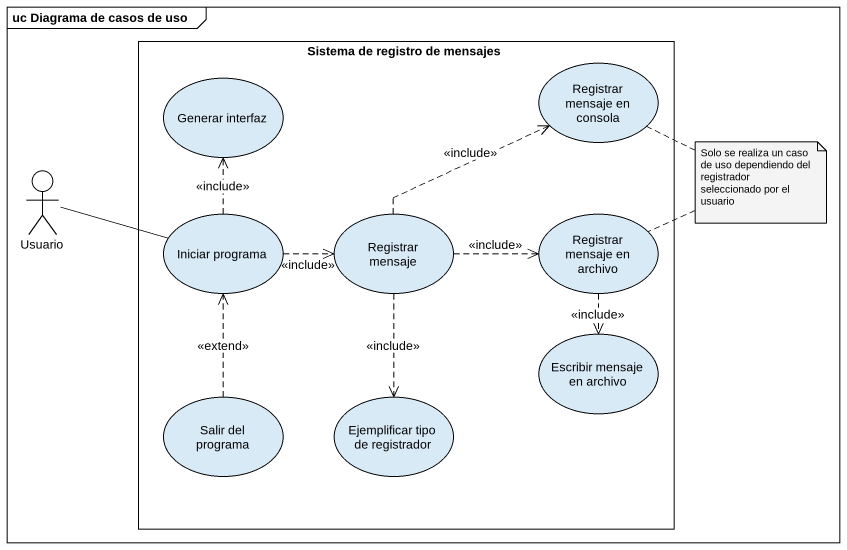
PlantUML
@startuml
mainframe uc Diagrama de casos de uso
rectangle "Sistema de registro de mensajes" as Sistema_de_registro_de {
  usecase "Generar interfaz" as Generar_interfaz
  usecase "Registrar mensaje en consola" as Registrar_mensaje_en_consola
  usecase "Iniciar programa" as Iniciar_programa
  usecase "Registrar mensaje" as Registrar_mensaje
  usecase "Registrar mensaje en archivo" as Registrar_mensaje_en_archivo
  usecase "Escribir mensaje en archivo" as Escribir_mensaje_en_archivo
  usecase "Salir del programa" as Salir_del_programa
  usecase "Ejemplificar tipo de registrador" as Ejemplificar_tipo_de
}
actor Usuario
Usuario -right- Iniciar_programa
Iniciar_programa .up.> Generar_interfaz : <<include>>
Iniciar_programa .right.> Registrar_mensaje : <<include>>
Registrar_mensaje .up.> Registrar_mensaje_en_consola : <<include>>
Registrar_mensaje .right.> Registrar_mensaje_en_archivo : <<include>>
Registrar_mensaje ..> Ejemplificar_tipo_de : <<include>>
Registrar_mensaje_en_archivo ..> Escribir_mensaje_en_archivo : <<include>>
Salir_del_programa .up.> Iniciar_programa : <<extend>>
note as N1
  Solo se realiza un caso de uso dependiendo del registrador seleccionado por el usuario
end note
N1 .. Registrar_mensaje_en_consola
N1 .. Registrar_mensaje_en_archivo
@enduml
